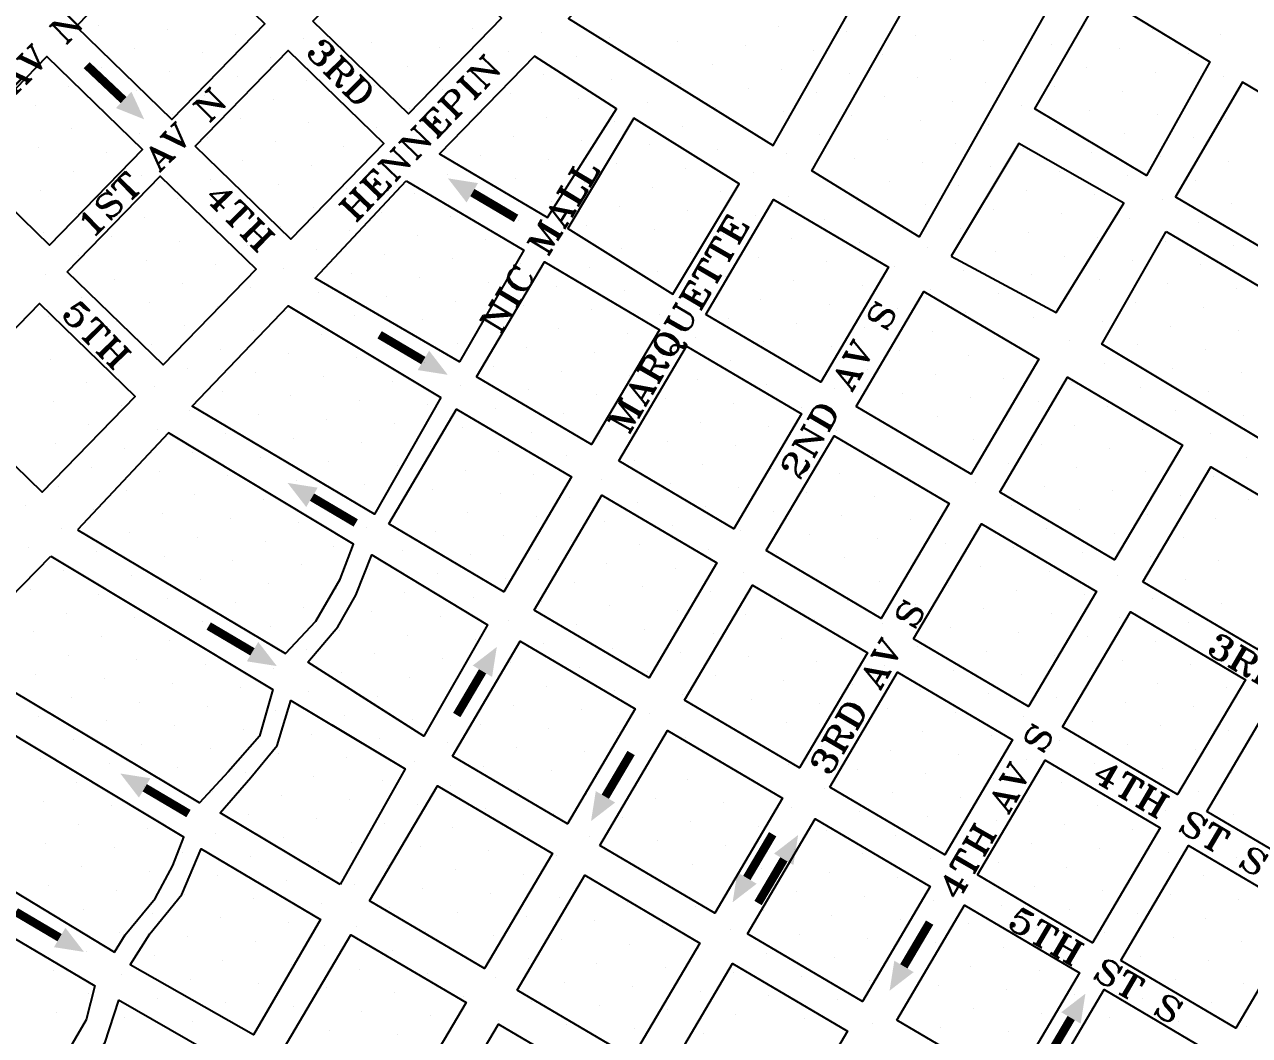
# Model space of a CAD drawing. Extents: x -273 to 22785, y -15 to 12122.
# Drawn here: x 5382 to 8410, y 6135 to 8636 of the extents above; entities that cross this region are included whole.
import ezdxf

# ---------------------------------------------------------------- set-up
doc = ezdxf.new("R2010")
doc.units = 0
doc.layers.get('0').update_dxf_attribs({"linetype": 'CONTINUOUS'})
for name, color, linetype in [('HYPERLINK_REGIONS', 253, 'CONTINUOUS'), ('STREET_CURBS', 7, 'CONTINUOUS'), ('STREET_NAMES', 7, 'CONTINUOUS'), ('TRAFFIC_DIRECTION_ARROW', 7, 'CONTINUOUS')]:
    doc.layers.add(name, color=color, linetype=linetype)
doc.styles.add('ROMAN_60', font='romant.shx', dxfattribs={"height": 60})

# ---------------------------------------------------------------- blocks, each defined once
blk = doc.blocks.new('*X5')
at = {"color": 0}
for p, q in [((5565.6, 8633.9), (5565.6, 8633.9)), ((7246, 8629.8), (7246, 8629.8)), ((8001.8, 8633.2), (8001.8, 8633.2)), ((5734.3, 8623.1), (5734.3, 8623.1)), ((5903, 8612.2), (5903, 8612.2)), ((6071.6, 8601.3), (6071.6, 8601.3)), ((6490.1, 8626.4), (6490.1, 8626.4)), ((6658.8, 8615.5), (6658.8, 8615.5)), ((6827.4, 8604.7), (6827.4, 8604.7)), ((7414.6, 8618.9), (7414.6, 8618.9)), ((7583.3, 8608), (7583.3, 8608)), ((8170.4, 8622.3), (8170.4, 8622.3)), ((8339.1, 8611.4), (8339.1, 8611.4)), ((5484.4, 8587.1), (5484.4, 8587.1)), ((5653.1, 8576.2), (5653.1, 8576.2)), ((6240.3, 8590.4), (6240.3, 8590.4)), ((6408.9, 8579.6), (6408.9, 8579.6)), ((6996.1, 8593.8), (6996.1, 8593.8)), ((7164.8, 8582.9), (7164.8, 8582.9)), ((7333.4, 8572), (7333.4, 8572)), ((7751.9, 8597.2), (7751.9, 8597.2)), ((7920.6, 8586.3), (7920.6, 8586.3)), ((8089.3, 8575.4), (8089.3, 8575.4)), ((5403.3, 8540.2), (5403.3, 8540.2)), ((5821.8, 8565.3), (5821.8, 8565.3)), ((5990.4, 8554.4), (5990.4, 8554.4)), ((6159.1, 8543.6), (6159.1, 8543.6)), ((6577.6, 8568.7), (6577.6, 8568.7)), ((6746.3, 8557.8), (6746.3, 8557.8)), ((6914.9, 8546.9), (6914.9, 8546.9)), ((7502.1, 8561.2), (7502.1, 8561.2)), ((7670.7, 8550.3), (7670.7, 8550.3)), ((7839.4, 8539.4), (7839.4, 8539.4)), ((8257.9, 8564.5), (8257.9, 8564.5)), ((5571.9, 8529.3), (5571.9, 8529.3)), ((5740.6, 8518.4), (5740.6, 8518.4)), ((6327.7, 8532.7), (6327.7, 8532.7)), ((6496.4, 8521.8), (6496.4, 8521.8)), ((6665.1, 8510.9), (6665.1, 8510.9)), ((7083.6, 8536), (7083.6, 8536)), ((7252.2, 8525.2), (7252.2, 8525.2)), ((7420.9, 8514.3), (7420.9, 8514.3)), ((8008.1, 8528.5), (8008.1, 8528.5)), ((8176.7, 8517.7), (8176.7, 8517.7)), ((5490.7, 8482.4), (5490.7, 8482.4)), ((5909.2, 8507.6), (5909.2, 8507.6)), ((6077.9, 8496.7), (6077.9, 8496.7)), ((6246.6, 8485.8), (6246.6, 8485.8)), ((6833.7, 8500), (6833.7, 8500)), ((7002.4, 8489.2), (7002.4, 8489.2)), ((7171, 8478.3), (7171, 8478.3)), ((7589.6, 8503.4), (7589.6, 8503.4)), ((7758.2, 8492.5), (7758.2, 8492.5)), ((7926.9, 8481.7), (7926.9, 8481.7)), ((8345.4, 8506.8), (8345.4, 8506.8)), ((5659.4, 8471.6), (5659.4, 8471.6)), ((5828, 8460.7), (5828, 8460.7)), ((5996.7, 8449.8), (5996.7, 8449.8)), ((6415.2, 8474.9), (6415.2, 8474.9)), ((6583.9, 8464), (6583.9, 8464)), ((6752.5, 8453.2), (6752.5, 8453.2)), ((7339.7, 8467.4), (7339.7, 8467.4)), ((7508.4, 8456.5), (7508.4, 8456.5)), ((8095.5, 8470.8), (8095.5, 8470.8)), ((8264.2, 8459.9), (8264.2, 8459.9)), ((5409.5, 8435.6), (5409.5, 8435.6)), ((5578.2, 8424.7), (5578.2, 8424.7)), ((6165.4, 8438.9), (6165.4, 8438.9)), ((6334, 8428), (6334, 8428)), ((6921.2, 8442.3), (6921.2, 8442.3)), ((7089.9, 8431.4), (7089.9, 8431.4)), ((7258.5, 8420.5), (7258.5, 8420.5)), ((7677, 8445.7), (7677, 8445.7)), ((7845.7, 8434.8), (7845.7, 8434.8)), ((8014.3, 8423.9), (8014.3, 8423.9)), ((5746.9, 8413.8), (5746.9, 8413.8)), ((5915.5, 8402.9), (5915.5, 8402.9)), ((6084.2, 8392.1), (6084.2, 8392.1)), ((6502.7, 8417.2), (6502.7, 8417.2)), ((6671.3, 8406.3), (6671.3, 8406.3)), ((6840, 8395.4), (6840, 8395.4)), ((7427.2, 8409.7), (7427.2, 8409.7)), ((7595.8, 8398.8), (7595.8, 8398.8)), ((7764.5, 8387.9), (7764.5, 8387.9)), ((8183, 8413), (8183, 8413)), ((8351.7, 8402.1), (8351.7, 8402.1)), ((5497, 8377.8), (5497, 8377.8)), ((5665.7, 8366.9), (5665.7, 8366.9)), ((6252.8, 8381.2), (6252.8, 8381.2)), ((6421.5, 8370.3), (6421.5, 8370.3)), ((6590.2, 8359.4), (6590.2, 8359.4)), ((7008.7, 8384.5), (7008.7, 8384.5)), ((7177.3, 8373.7), (7177.3, 8373.7)), ((7346, 8362.8), (7346, 8362.8)), ((7933.2, 8377), (7933.2, 8377)), ((8101.8, 8366.1), (8101.8, 8366.1)), ((5415.8, 8330.9), (5415.8, 8330.9)), ((5834.3, 8356.1), (5834.3, 8356.1)), ((6003, 8345.2), (6003, 8345.2)), ((6171.6, 8334.3), (6171.6, 8334.3)), ((6758.8, 8348.5), (6758.8, 8348.5)), ((6927.5, 8337.7), (6927.5, 8337.7)), ((7096.1, 8326.8), (7096.1, 8326.8)), ((7514.6, 8351.9), (7514.6, 8351.9)), ((7683.3, 8341), (7683.3, 8341)), ((7852, 8330.2), (7852, 8330.2)), ((8270.5, 8355.3), (8270.5, 8355.3)), ((5584.5, 8320.1), (5584.5, 8320.1)), ((5753.1, 8309.2), (5753.1, 8309.2)), ((5921.8, 8298.3), (5921.8, 8298.3)), ((6340.3, 8323.4), (6340.3, 8323.4)), ((6509, 8312.5), (6509, 8312.5)), ((6677.6, 8301.7), (6677.6, 8301.7)), ((7264.8, 8315.9), (7264.8, 8315.9)), ((7433.5, 8305), (7433.5, 8305)), ((8020.6, 8319.3), (8020.6, 8319.3)), ((8189.3, 8308.4), (8189.3, 8308.4)), ((8357.9, 8297.5), (8357.9, 8297.5)), ((5503.3, 8273.2), (5503.3, 8273.2)), ((6090.5, 8287.4), (6090.5, 8287.4)), ((6259.1, 8276.5), (6259.1, 8276.5)), ((6846.3, 8290.8), (6846.3, 8290.8)), ((7014.9, 8279.9), (7014.9, 8279.9)), ((7183.6, 8269), (7183.6, 8269)), ((7602.1, 8294.2), (7602.1, 8294.2)), ((7770.8, 8283.3), (7770.8, 8283.3)), ((7939.4, 8272.4), (7939.4, 8272.4)), ((5671.9, 8262.3), (5671.9, 8262.3)), ((5840.6, 8251.4), (5840.6, 8251.4)), ((6009.3, 8240.5), (6009.3, 8240.5)), ((6427.8, 8265.7), (6427.8, 8265.7)), ((6596.4, 8254.8), (6596.4, 8254.8)), ((6765.1, 8243.9), (6765.1, 8243.9)), ((7352.3, 8258.2), (7352.3, 8258.2)), ((7520.9, 8247.3), (7520.9, 8247.3)), ((7689.6, 8236.4), (7689.6, 8236.4)), ((8108.1, 8261.5), (8108.1, 8261.5)), ((8276.8, 8250.6), (8276.8, 8250.6)), ((5422.1, 8226.3), (5422.1, 8226.3)), ((5590.8, 8215.4), (5590.8, 8215.4)), ((6177.9, 8229.7), (6177.9, 8229.7)), ((6346.6, 8218.8), (6346.6, 8218.8)), ((6515.2, 8207.9), (6515.2, 8207.9)), ((6933.8, 8233), (6933.8, 8233)), ((7102.4, 8222.2), (7102.4, 8222.2)), ((7271.1, 8211.3), (7271.1, 8211.3)), ((7858.2, 8225.5), (7858.2, 8225.5)), ((8026.9, 8214.6), (8026.9, 8214.6)), ((5759.4, 8204.6), (5759.4, 8204.6)), ((5928.1, 8193.7), (5928.1, 8193.7)), ((6096.7, 8182.8), (6096.7, 8182.8)), ((6683.9, 8197), (6683.9, 8197)), ((6852.6, 8186.2), (6852.6, 8186.2)), ((7439.7, 8200.4), (7439.7, 8200.4)), ((7608.4, 8189.5), (7608.4, 8189.5)), ((7777.1, 8178.6), (7777.1, 8178.6)), ((8195.6, 8203.8), (8195.6, 8203.8)), ((8364.2, 8192.9), (8364.2, 8192.9)), ((5509.6, 8168.6), (5509.6, 8168.6)), ((5678.2, 8157.7), (5678.2, 8157.7)), ((5846.9, 8146.8), (5846.9, 8146.8)), ((6265.4, 8171.9), (6265.4, 8171.9)), ((6434.1, 8161), (6434.1, 8161)), ((6602.7, 8150.2), (6602.7, 8150.2)), ((7021.2, 8175.3), (7021.2, 8175.3)), ((7189.9, 8164.4), (7189.9, 8164.4)), ((7358.5, 8153.5), (7358.5, 8153.5)), ((7945.7, 8167.8), (7945.7, 8167.8)), ((8114.4, 8156.9), (8114.4, 8156.9)), ((8283, 8146), (8283, 8146)), ((5428.4, 8121.7), (5428.4, 8121.7)), ((6015.5, 8135.9), (6015.5, 8135.9)), ((6184.2, 8125), (6184.2, 8125)), ((6771.4, 8139.3), (6771.4, 8139.3)), ((6940, 8128.4), (6940, 8128.4)), ((7108.7, 8117.5), (7108.7, 8117.5)), ((7527.2, 8142.7), (7527.2, 8142.7)), ((7695.9, 8131.8), (7695.9, 8131.8)), ((7864.5, 8120.9), (7864.5, 8120.9)), ((5597, 8110.8), (5597, 8110.8)), ((5765.7, 8099.9), (5765.7, 8099.9)), ((5934.4, 8089), (5934.4, 8089)), ((6352.9, 8114.2), (6352.9, 8114.2)), ((6521.5, 8103.3), (6521.5, 8103.3)), ((6690.2, 8092.4), (6690.2, 8092.4)), ((7277.4, 8106.7), (7277.4, 8106.7)), ((7446, 8095.8), (7446, 8095.8)), ((7614.7, 8084.9), (7614.7, 8084.9)), ((8033.2, 8110), (8033.2, 8110)), ((8201.8, 8099.1), (8201.8, 8099.1)), ((8370.5, 8088.3), (8370.5, 8088.3)), ((5515.8, 8063.9), (5515.8, 8063.9)), ((6103, 8078.2), (6103, 8078.2)), ((6271.7, 8067.3), (6271.7, 8067.3)), ((6440.3, 8056.4), (6440.3, 8056.4)), ((6858.8, 8081.5), (6858.8, 8081.5)), ((7027.5, 8070.7), (7027.5, 8070.7)), ((7196.2, 8059.8), (7196.2, 8059.8)), ((7783.3, 8074), (7783.3, 8074)), ((7952, 8063.1), (7952, 8063.1)), ((5684.5, 8053), (5684.5, 8053)), ((5853.2, 8042.2), (5853.2, 8042.2)), ((6021.8, 8031.3), (6021.8, 8031.3)), ((6609, 8045.5), (6609, 8045.5)), ((6777.7, 8034.7), (6777.7, 8034.7)), ((7364.8, 8048.9), (7364.8, 8048.9)), ((7533.5, 8038), (7533.5, 8038)), ((7702.1, 8027.1), (7702.1, 8027.1)), ((8120.7, 8052.3), (8120.7, 8052.3)), ((8289.3, 8041.4), (8289.3, 8041.4)), ((5434.7, 8017.1), (5434.7, 8017.1)), ((5603.3, 8006.2), (5603.3, 8006.2)), ((5772, 7995.3), (5772, 7995.3)), ((6190.5, 8020.4), (6190.5, 8020.4)), ((6359.1, 8009.5), (6359.1, 8009.5)), ((6527.8, 7998.7), (6527.8, 7998.7)), ((6946.3, 8023.8), (6946.3, 8023.8)), ((7115, 8012.9), (7115, 8012.9)), ((7283.6, 8002), (7283.6, 8002)), ((7870.8, 8016.3), (7870.8, 8016.3)), ((8039.5, 8005.4), (8039.5, 8005.4)), ((8208.1, 7994.5), (8208.1, 7994.5)), ((5940.6, 7984.4), (5940.6, 7984.4)), ((6109.3, 7973.5), (6109.3, 7973.5)), ((6696.5, 7987.8), (6696.5, 7987.8)), ((6865.1, 7976.9), (6865.1, 7976.9)), ((7033.8, 7966), (7033.8, 7966)), ((7452.3, 7991.1), (7452.3, 7991.1)), ((7621, 7980.3), (7621, 7980.3)), ((7789.6, 7969.4), (7789.6, 7969.4)), ((8376.8, 7983.6), (8376.8, 7983.6)), ((5522.1, 7959.3), (5522.1, 7959.3)), ((5690.8, 7948.4), (5690.8, 7948.4)), ((5859.4, 7937.5), (5859.4, 7937.5)), ((6278, 7962.7), (6278, 7962.7)), ((6446.6, 7951.8), (6446.6, 7951.8)), ((6615.3, 7940.9), (6615.3, 7940.9)), ((7202.4, 7955.2), (7202.4, 7955.2)), ((7371.1, 7944.3), (7371.1, 7944.3)), ((7539.8, 7933.4), (7539.8, 7933.4)), ((7958.3, 7958.5), (7958.3, 7958.5)), ((8126.9, 7947.6), (8126.9, 7947.6)), ((8295.6, 7936.8), (8295.6, 7936.8)), ((5440.9, 7912.4), (5440.9, 7912.4)), ((6028.1, 7926.7), (6028.1, 7926.7)), ((6196.8, 7915.8), (6196.8, 7915.8)), ((6365.4, 7904.9), (6365.4, 7904.9)), ((6783.9, 7930), (6783.9, 7930)), ((6952.6, 7919.2), (6952.6, 7919.2)), ((7121.3, 7908.3), (7121.3, 7908.3)), ((7708.4, 7922.5), (7708.4, 7922.5)), ((7877.1, 7911.6), (7877.1, 7911.6)), ((5609.6, 7901.5), (5609.6, 7901.5)), ((5778.3, 7890.7), (5778.3, 7890.7)), ((5946.9, 7879.8), (5946.9, 7879.8)), ((6534.1, 7894), (6534.1, 7894)), ((6702.7, 7883.2), (6702.7, 7883.2)), ((7289.9, 7897.4), (7289.9, 7897.4)), ((7458.6, 7886.5), (7458.6, 7886.5)), ((7627.2, 7875.6), (7627.2, 7875.6)), ((8045.7, 7900.8), (8045.7, 7900.8)), ((8214.4, 7889.9), (8214.4, 7889.9)), ((8383.1, 7879), (8383.1, 7879)), ((5528.4, 7854.7), (5528.4, 7854.7)), ((5697.1, 7843.8), (5697.1, 7843.8)), ((6115.6, 7868.9), (6115.6, 7868.9)), ((6284.2, 7858), (6284.2, 7858)), ((6452.9, 7847.2), (6452.9, 7847.2)), ((6871.4, 7872.3), (6871.4, 7872.3)), ((7040.1, 7861.4), (7040.1, 7861.4)), ((7208.7, 7850.5), (7208.7, 7850.5)), ((7795.9, 7864.8), (7795.9, 7864.8)), ((7964.6, 7853.9), (7964.6, 7853.9)), ((8133.2, 7843), (8133.2, 7843)), ((5865.7, 7832.9), (5865.7, 7832.9)), ((6034.4, 7822), (6034.4, 7822)), ((6621.6, 7836.3), (6621.6, 7836.3)), ((6790.2, 7825.4), (6790.2, 7825.4)), ((6958.9, 7814.5), (6958.9, 7814.5)), ((7377.4, 7839.6), (7377.4, 7839.6)), ((7546, 7828.8), (7546, 7828.8)), ((7714.7, 7817.9), (7714.7, 7817.9)), ((8301.9, 7832.1), (8301.9, 7832.1)), ((5447.2, 7807.8), (5447.2, 7807.8)), ((5615.9, 7796.9), (5615.9, 7796.9)), ((5784.5, 7786), (5784.5, 7786)), ((6203, 7811.2), (6203, 7811.2)), ((6371.7, 7800.3), (6371.7, 7800.3)), ((6540.4, 7789.4), (6540.4, 7789.4)), ((7127.5, 7803.6), (7127.5, 7803.6)), ((7296.2, 7792.8), (7296.2, 7792.8)), ((7464.9, 7781.9), (7464.9, 7781.9)), ((7883.4, 7807), (7883.4, 7807)), ((8052, 7796.1), (8052, 7796.1)), ((8220.7, 7785.3), (8220.7, 7785.3)), ((5953.2, 7775.2), (5953.2, 7775.2)), ((6121.9, 7764.3), (6121.9, 7764.3)), ((6290.5, 7753.4), (6290.5, 7753.4)), ((6709, 7778.5), (6709, 7778.5)), ((6877.7, 7767.7), (6877.7, 7767.7)), ((7046.3, 7756.8), (7046.3, 7756.8)), ((7633.5, 7771), (7633.5, 7771)), ((7802.2, 7760.1), (7802.2, 7760.1)), ((8389.3, 7774.4), (8389.3, 7774.4)), ((5534.7, 7750), (5534.7, 7750)), ((5703.3, 7739.2), (5703.3, 7739.2)), ((5872, 7728.3), (5872, 7728.3)), ((6459.2, 7742.5), (6459.2, 7742.5)), ((6627.8, 7731.7), (6627.8, 7731.7)), ((7215, 7745.9), (7215, 7745.9)), ((7383.7, 7735), (7383.7, 7735)), ((7552.3, 7724.1), (7552.3, 7724.1)), ((7970.8, 7749.3), (7970.8, 7749.3)), ((8139.5, 7738.4), (8139.5, 7738.4)), ((8308.2, 7727.5), (8308.2, 7727.5)), ((5453.5, 7703.2), (5453.5, 7703.2)), ((5622.2, 7692.3), (5622.2, 7692.3)), ((6040.7, 7717.4), (6040.7, 7717.4)), ((6209.3, 7706.5), (6209.3, 7706.5)), ((6378, 7695.7), (6378, 7695.7)), ((6796.5, 7720.8), (6796.5, 7720.8)), ((6965.2, 7709.9), (6965.2, 7709.9)), ((7133.8, 7699), (7133.8, 7699)), ((7721, 7713.3), (7721, 7713.3)), ((7889.6, 7702.4), (7889.6, 7702.4)), ((8058.3, 7691.5), (8058.3, 7691.5)), ((5790.8, 7681.4), (5790.8, 7681.4)), ((5959.5, 7670.5), (5959.5, 7670.5)), ((6546.6, 7684.8), (6546.6, 7684.8)), ((6715.3, 7673.9), (6715.3, 7673.9)), ((6884, 7663), (6884, 7663)), ((7302.5, 7688.1), (7302.5, 7688.1)), ((7471.1, 7677.3), (7471.1, 7677.3)), ((7639.8, 7666.4), (7639.8, 7666.4)), ((8227, 7680.6), (8227, 7680.6)), ((8395.6, 7669.8), (8395.6, 7669.8)), ((5541, 7645.4), (5541, 7645.4)), ((5709.6, 7634.5), (5709.6, 7634.5)), ((6128.1, 7659.7), (6128.1, 7659.7)), ((6296.8, 7648.8), (6296.8, 7648.8)), ((6465.5, 7637.9), (6465.5, 7637.9)), ((7052.6, 7652.1), (7052.6, 7652.1)), ((7221.3, 7641.3), (7221.3, 7641.3)), ((7389.9, 7630.4), (7389.9, 7630.4)), ((7808.5, 7655.5), (7808.5, 7655.5)), ((7977.1, 7644.6), (7977.1, 7644.6)), ((8145.8, 7633.8), (8145.8, 7633.8)), ((5878.3, 7623.7), (5878.3, 7623.7)), ((6046.9, 7612.8), (6046.9, 7612.8)), ((6215.6, 7601.9), (6215.6, 7601.9)), ((6634.1, 7627), (6634.1, 7627)), ((6802.8, 7616.1), (6802.8, 7616.1)), ((6971.4, 7605.3), (6971.4, 7605.3)), ((7558.6, 7619.5), (7558.6, 7619.5)), ((7727.3, 7608.6), (7727.3, 7608.6)), ((8314.4, 7622.9), (8314.4, 7622.9)), ((5459.8, 7598.5), (5459.8, 7598.5)), ((5628.4, 7587.7), (5628.4, 7587.7)), ((5797.1, 7576.8), (5797.1, 7576.8)), ((6384.3, 7591), (6384.3, 7591)), ((6552.9, 7580.2), (6552.9, 7580.2)), ((7140.1, 7594.4), (7140.1, 7594.4)), ((7308.8, 7583.5), (7308.8, 7583.5)), ((7477.4, 7572.6), (7477.4, 7572.6)), ((7895.9, 7597.8), (7895.9, 7597.8)), ((8064.6, 7586.9), (8064.6, 7586.9)), ((8233.2, 7576), (8233.2, 7576)), ((5547.2, 7540.8), (5547.2, 7540.8)), ((5965.8, 7565.9), (5965.8, 7565.9)), ((6134.4, 7555), (6134.4, 7555)), ((6303.1, 7544.2), (6303.1, 7544.2)), ((6721.6, 7569.3), (6721.6, 7569.3)), ((6890.2, 7558.4), (6890.2, 7558.4)), ((7058.9, 7547.5), (7058.9, 7547.5)), ((7646.1, 7561.8), (7646.1, 7561.8)), ((7814.7, 7550.9), (7814.7, 7550.9)), ((7983.4, 7540), (7983.4, 7540)), ((8401.9, 7565.1), (8401.9, 7565.1)), ((5715.9, 7529.9), (5715.9, 7529.9)), ((5884.6, 7519), (5884.6, 7519)), ((6471.7, 7533.3), (6471.7, 7533.3)), ((6640.4, 7522.4), (6640.4, 7522.4)), ((6809.1, 7511.5), (6809.1, 7511.5)), ((7227.6, 7536.6), (7227.6, 7536.6)), ((7396.2, 7525.8), (7396.2, 7525.8)), ((7564.9, 7514.9), (7564.9, 7514.9)), ((8152.1, 7529.1), (8152.1, 7529.1)), ((8320.7, 7518.3), (8320.7, 7518.3)), ((5466.1, 7493.9), (5466.1, 7493.9)), ((5634.7, 7483), (5634.7, 7483)), ((6053.2, 7508.2), (6053.2, 7508.2)), ((6221.9, 7497.3), (6221.9, 7497.3)), ((6390.5, 7486.4), (6390.5, 7486.4)), ((6977.7, 7500.6), (6977.7, 7500.6)), ((7146.4, 7489.8), (7146.4, 7489.8)), ((7733.5, 7504), (7733.5, 7504)), ((7902.2, 7493.1), (7902.2, 7493.1)), ((8070.9, 7482.3), (8070.9, 7482.3)), ((5803.4, 7472.2), (5803.4, 7472.2)), ((5972, 7461.3), (5972, 7461.3)), ((6140.7, 7450.4), (6140.7, 7450.4)), ((6559.2, 7475.5), (6559.2, 7475.5)), ((6727.9, 7464.6), (6727.9, 7464.6)), ((6896.5, 7453.8), (6896.5, 7453.8)), ((7315, 7478.9), (7315, 7478.9)), ((7483.7, 7468), (7483.7, 7468)), ((7652.4, 7457.1), (7652.4, 7457.1)), ((8239.5, 7471.4), (8239.5, 7471.4)), ((8408.2, 7460.5), (8408.2, 7460.5)), ((5384.9, 7447), (5384.9, 7447)), ((5553.5, 7436.2), (5553.5, 7436.2)), ((5722.2, 7425.3), (5722.2, 7425.3)), ((6309.4, 7439.5), (6309.4, 7439.5)), ((6478, 7428.6), (6478, 7428.6)), ((7065.2, 7442.9), (7065.2, 7442.9)), ((7233.8, 7432), (7233.8, 7432)), ((7402.5, 7421.1), (7402.5, 7421.1)), ((7821, 7446.3), (7821, 7446.3)), ((7989.7, 7435.4), (7989.7, 7435.4)), ((8158.3, 7424.5), (8158.3, 7424.5)), ((5472.3, 7389.3), (5472.3, 7389.3)), ((5890.8, 7414.4), (5890.8, 7414.4)), ((6059.5, 7403.5), (6059.5, 7403.5)), ((6228.2, 7392.7), (6228.2, 7392.7)), ((6646.7, 7417.8), (6646.7, 7417.8)), ((6815.3, 7406.9), (6815.3, 7406.9)), ((6984, 7396), (6984, 7396)), ((7571.2, 7410.3), (7571.2, 7410.3)), ((7739.8, 7399.4), (7739.8, 7399.4)), ((7908.5, 7388.5), (7908.5, 7388.5)), ((8327, 7413.6), (8327, 7413.6)), ((5641, 7378.4), (5641, 7378.4)), ((5809.7, 7367.5), (5809.7, 7367.5)), ((6396.8, 7381.8), (6396.8, 7381.8)), ((6565.5, 7370.9), (6565.5, 7370.9)), ((6734.1, 7360), (6734.1, 7360)), ((7152.7, 7385.1), (7152.7, 7385.1)), ((7321.3, 7374.3), (7321.3, 7374.3)), ((7490, 7363.4), (7490, 7363.4)), ((8077.1, 7377.6), (8077.1, 7377.6)), ((8245.8, 7366.8), (8245.8, 7366.8)), ((5391.1, 7342.4), (5391.1, 7342.4)), ((5559.8, 7331.5), (5559.8, 7331.5)), ((5978.3, 7356.7), (5978.3, 7356.7)), ((6147, 7345.8), (6147, 7345.8)), ((6315.6, 7334.9), (6315.6, 7334.9)), ((6902.8, 7349.1), (6902.8, 7349.1)), ((7071.5, 7338.3), (7071.5, 7338.3)), ((7658.6, 7352.5), (7658.6, 7352.5)), ((7827.3, 7341.6), (7827.3, 7341.6)), ((7996, 7330.8), (7996, 7330.8)), ((5728.5, 7320.7), (5728.5, 7320.7)), ((5897.1, 7309.8), (5897.1, 7309.8)), ((6065.8, 7298.9), (6065.8, 7298.9)), ((6484.3, 7324), (6484.3, 7324)), ((6653, 7313.1), (6653, 7313.1)), ((6821.6, 7302.3), (6821.6, 7302.3)), ((7240.1, 7327.4), (7240.1, 7327.4)), ((7408.8, 7316.5), (7408.8, 7316.5)), ((7577.4, 7305.6), (7577.4, 7305.6)), ((8164.6, 7319.9), (8164.6, 7319.9)), ((8333.3, 7309), (8333.3, 7309)), ((5478.6, 7284.7), (5478.6, 7284.7)), ((5647.3, 7273.8), (5647.3, 7273.8)), ((6234.4, 7288), (6234.4, 7288)), ((6403.1, 7277.1), (6403.1, 7277.1)), ((6990.3, 7291.4), (6990.3, 7291.4)), ((7158.9, 7280.5), (7158.9, 7280.5)), ((7327.6, 7269.6), (7327.6, 7269.6)), ((7746.1, 7294.8), (7746.1, 7294.8)), ((7914.8, 7283.9), (7914.8, 7283.9)), ((8083.4, 7273), (8083.4, 7273)), ((5397.4, 7237.8), (5397.4, 7237.8)), ((5815.9, 7262.9), (5815.9, 7262.9)), ((5984.6, 7252), (5984.6, 7252)), ((6153.3, 7241.1), (6153.3, 7241.1)), ((6571.8, 7266.3), (6571.8, 7266.3)), ((6740.4, 7255.4), (6740.4, 7255.4)), ((6909.1, 7244.5), (6909.1, 7244.5)), ((7496.3, 7258.8), (7496.3, 7258.8)), ((7664.9, 7247.9), (7664.9, 7247.9)), ((7833.6, 7237), (7833.6, 7237)), ((8252.1, 7262.1), (8252.1, 7262.1)), ((5566.1, 7226.9), (5566.1, 7226.9)), ((5734.7, 7216), (5734.7, 7216)), ((6321.9, 7230.3), (6321.9, 7230.3)), ((6490.6, 7219.4), (6490.6, 7219.4)), ((6659.2, 7208.5), (6659.2, 7208.5)), ((7077.7, 7233.6), (7077.7, 7233.6)), ((7246.4, 7222.8), (7246.4, 7222.8)), ((7415.1, 7211.9), (7415.1, 7211.9)), ((8002.2, 7226.1), (8002.2, 7226.1)), ((8170.9, 7215.2), (8170.9, 7215.2)), ((5484.9, 7180), (5484.9, 7180)), ((5903.4, 7205.2), (5903.4, 7205.2)), ((6072.1, 7194.3), (6072.1, 7194.3)), ((6240.7, 7183.4), (6240.7, 7183.4)), ((6827.9, 7197.6), (6827.9, 7197.6)), ((6996.6, 7186.8), (6996.6, 7186.8)), ((7583.7, 7201), (7583.7, 7201)), ((7752.4, 7190.1), (7752.4, 7190.1)), ((7921, 7179.3), (7921, 7179.3)), ((8339.6, 7204.4), (8339.6, 7204.4)), ((5653.6, 7169.2), (5653.6, 7169.2)), ((5822.2, 7158.3), (5822.2, 7158.3)), ((5990.9, 7147.4), (5990.9, 7147.4)), ((6409.4, 7172.5), (6409.4, 7172.5)), ((6578, 7161.6), (6578, 7161.6)), ((6746.7, 7150.8), (6746.7, 7150.8)), ((7165.2, 7175.9), (7165.2, 7175.9)), ((7333.9, 7165), (7333.9, 7165)), ((7502.5, 7154.1), (7502.5, 7154.1)), ((8089.7, 7168.4), (8089.7, 7168.4)), ((8258.4, 7157.5), (8258.4, 7157.5)), ((5403.7, 7133.2), (5403.7, 7133.2)), ((5572.4, 7122.3), (5572.4, 7122.3)), ((6159.5, 7136.5), (6159.5, 7136.5)), ((6328.2, 7125.6), (6328.2, 7125.6)), ((6915.4, 7139.9), (6915.4, 7139.9)), ((7084, 7129), (7084, 7129)), ((7252.7, 7118.1), (7252.7, 7118.1)), ((7671.2, 7143.3), (7671.2, 7143.3)), ((7839.9, 7132.4), (7839.9, 7132.4)), ((8008.5, 7121.5), (8008.5, 7121.5)), ((5741, 7111.4), (5741, 7111.4)), ((5909.7, 7100.5), (5909.7, 7100.5)), ((6078.3, 7089.6), (6078.3, 7089.6)), ((6496.9, 7114.8), (6496.9, 7114.8)), ((6665.5, 7103.9), (6665.5, 7103.9)), ((6834.2, 7093), (6834.2, 7093)), ((7421.3, 7107.3), (7421.3, 7107.3)), ((7590, 7096.4), (7590, 7096.4)), ((7758.7, 7085.5), (7758.7, 7085.5)), ((8177.2, 7110.6), (8177.2, 7110.6)), ((8345.8, 7099.7), (8345.8, 7099.7)), ((5491.2, 7075.4), (5491.2, 7075.4)), ((5659.8, 7064.5), (5659.8, 7064.5)), ((6247, 7078.8), (6247, 7078.8)), ((6415.7, 7067.9), (6415.7, 7067.9)), ((6584.3, 7057), (6584.3, 7057)), ((7002.8, 7082.1), (7002.8, 7082.1)), ((7171.5, 7071.3), (7171.5, 7071.3)), ((7340.2, 7060.4), (7340.2, 7060.4)), ((7927.3, 7074.6), (7927.3, 7074.6)), ((8096, 7063.7), (8096, 7063.7)), ((5410, 7028.5), (5410, 7028.5)), ((5828.5, 7053.6), (5828.5, 7053.6)), ((5997.2, 7042.8), (5997.2, 7042.8)), ((6165.8, 7031.9), (6165.8, 7031.9)), ((6753, 7046.1), (6753, 7046.1)), ((6921.6, 7035.3), (6921.6, 7035.3)), ((7508.8, 7049.5), (7508.8, 7049.5)), ((7677.5, 7038.6), (7677.5, 7038.6)), ((7846.1, 7027.7), (7846.1, 7027.7)), ((8264.6, 7052.9), (8264.6, 7052.9)), ((5578.6, 7017.7), (5578.6, 7017.7)), ((5747.3, 7006.8), (5747.3, 7006.8)), ((5916, 6995.9), (5916, 6995.9)), ((6334.5, 7021), (6334.5, 7021)), ((6503.1, 7010.1), (6503.1, 7010.1)), ((6671.8, 6999.3), (6671.8, 6999.3)), ((7090.3, 7024.4), (7090.3, 7024.4)), ((7259, 7013.5), (7259, 7013.5)), ((7427.6, 7002.6), (7427.6, 7002.6)), ((8014.8, 7016.9), (8014.8, 7016.9)), ((8183.5, 7006), (8183.5, 7006)), ((8352.1, 6995.1), (8352.1, 6995.1)), ((5497.5, 6970.8), (5497.5, 6970.8)), ((6084.6, 6985), (6084.6, 6985)), ((6253.3, 6974.1), (6253.3, 6974.1)), ((6840.5, 6988.4), (6840.5, 6988.4)), ((7009.1, 6977.5), (7009.1, 6977.5)), ((7177.8, 6966.6), (7177.8, 6966.6)), ((7596.3, 6991.8), (7596.3, 6991.8)), ((7764.9, 6980.9), (7764.9, 6980.9)), ((7933.6, 6970), (7933.6, 6970)), ((5666.1, 6959.9), (5666.1, 6959.9)), ((5834.8, 6949), (5834.8, 6949)), ((6003.4, 6938.1), (6003.4, 6938.1)), ((6421.9, 6963.3), (6421.9, 6963.3)), ((6590.6, 6952.4), (6590.6, 6952.4)), ((6759.3, 6941.5), (6759.3, 6941.5)), ((7346.4, 6955.8), (7346.4, 6955.8)), ((7515.1, 6944.9), (7515.1, 6944.9)), ((7683.8, 6934), (7683.8, 6934)), ((8102.3, 6959.1), (8102.3, 6959.1)), ((8270.9, 6948.2), (8270.9, 6948.2)), ((5416.3, 6923.9), (5416.3, 6923.9)), ((5584.9, 6913), (5584.9, 6913)), ((6172.1, 6927.3), (6172.1, 6927.3)), ((6340.8, 6916.4), (6340.8, 6916.4)), ((6509.4, 6905.5), (6509.4, 6905.5)), ((6927.9, 6930.6), (6927.9, 6930.6)), ((7096.6, 6919.8), (7096.6, 6919.8)), ((7265.2, 6908.9), (7265.2, 6908.9)), ((7852.4, 6923.1), (7852.4, 6923.1)), ((8021.1, 6912.2), (8021.1, 6912.2)), ((5753.6, 6902.1), (5753.6, 6902.1)), ((5922.2, 6891.3), (5922.2, 6891.3)), ((6090.9, 6880.4), (6090.9, 6880.4)), ((6678.1, 6894.6), (6678.1, 6894.6)), ((6846.7, 6883.8), (6846.7, 6883.8)), ((7433.9, 6898), (7433.9, 6898)), ((7602.6, 6887.1), (7602.6, 6887.1)), ((7771.2, 6876.2), (7771.2, 6876.2)), ((8189.7, 6901.4), (8189.7, 6901.4)), ((8358.4, 6890.5), (8358.4, 6890.5)), ((5503.7, 6866.1), (5503.7, 6866.1)), ((5672.4, 6855.3), (5672.4, 6855.3)), ((5841.1, 6844.4), (5841.1, 6844.4)), ((6259.6, 6869.5), (6259.6, 6869.5)), ((6428.2, 6858.6), (6428.2, 6858.6)), ((6596.9, 6847.8), (6596.9, 6847.8)), ((7015.4, 6872.9), (7015.4, 6872.9)), ((7184.1, 6862), (7184.1, 6862)), ((7352.7, 6851.1), (7352.7, 6851.1)), ((7939.9, 6865.4), (7939.9, 6865.4)), ((8108.5, 6854.5), (8108.5, 6854.5)), ((8277.2, 6843.6), (8277.2, 6843.6)), ((5422.5, 6819.3), (5422.5, 6819.3)), ((6009.7, 6833.5), (6009.7, 6833.5)), ((6178.4, 6822.6), (6178.4, 6822.6)), ((6765.5, 6836.9), (6765.5, 6836.9)), ((6934.2, 6826), (6934.2, 6826)), ((7102.9, 6815.1), (7102.9, 6815.1)), ((7521.4, 6840.2), (7521.4, 6840.2)), ((7690, 6829.4), (7690, 6829.4)), ((7858.7, 6818.5), (7858.7, 6818.5)), ((5591.2, 6808.4), (5591.2, 6808.4)), ((5759.9, 6797.5), (5759.9, 6797.5)), ((5928.5, 6786.6), (5928.5, 6786.6)), ((6347, 6811.8), (6347, 6811.8)), ((6515.7, 6800.9), (6515.7, 6800.9)), ((6684.4, 6790), (6684.4, 6790)), ((7271.5, 6804.3), (7271.5, 6804.3)), ((7440.2, 6793.4), (7440.2, 6793.4)), ((8027.4, 6807.6), (8027.4, 6807.6)), ((8196, 6796.7), (8196, 6796.7)), ((8364.7, 6785.9), (8364.7, 6785.9)), ((5510, 6761.5), (5510, 6761.5)), ((6097.2, 6775.8), (6097.2, 6775.8)), ((6265.8, 6764.9), (6265.8, 6764.9)), ((6434.5, 6754), (6434.5, 6754)), ((6853, 6779.1), (6853, 6779.1)), ((7021.7, 6768.3), (7021.7, 6768.3)), ((7190.3, 6757.4), (7190.3, 6757.4)), ((7608.8, 6782.5), (7608.8, 6782.5)), ((7777.5, 6771.6), (7777.5, 6771.6)), ((7946.2, 6760.7), (7946.2, 6760.7)), ((5678.7, 6750.6), (5678.7, 6750.6)), ((5847.3, 6739.8), (5847.3, 6739.8)), ((6016, 6728.9), (6016, 6728.9)), ((6603.2, 6743.1), (6603.2, 6743.1)), ((6771.8, 6732.3), (6771.8, 6732.3)), ((7359, 6746.5), (7359, 6746.5)), ((7527.7, 6735.6), (7527.7, 6735.6)), ((7696.3, 6724.7), (7696.3, 6724.7)), ((8114.8, 6749.9), (8114.8, 6749.9)), ((8283.5, 6739), (8283.5, 6739)), ((5428.8, 6714.6), (5428.8, 6714.6)), ((5597.5, 6703.8), (5597.5, 6703.8)), ((5766.1, 6692.9), (5766.1, 6692.9)), ((6184.7, 6718), (6184.7, 6718)), ((6353.3, 6707.1), (6353.3, 6707.1)), ((6522, 6696.3), (6522, 6696.3)), ((6940.5, 6721.4), (6940.5, 6721.4)), ((7109.1, 6710.5), (7109.1, 6710.5)), ((7277.8, 6699.6), (7277.8, 6699.6)), ((7865, 6713.9), (7865, 6713.9)), ((8033.6, 6703), (8033.6, 6703)), ((8202.3, 6692.1), (8202.3, 6692.1)), ((5934.8, 6682), (5934.8, 6682)), ((6103.5, 6671.1), (6103.5, 6671.1)), ((6690.6, 6685.4), (6690.6, 6685.4)), ((6859.3, 6674.5), (6859.3, 6674.5)), ((7028, 6663.6), (7028, 6663.6)), ((7446.5, 6688.7), (7446.5, 6688.7)), ((7615.1, 6677.9), (7615.1, 6677.9)), ((7783.8, 6667), (7783.8, 6667)), ((8371, 6681.2), (8371, 6681.2)), ((5516.3, 6656.9), (5516.3, 6656.9)), ((5685, 6646), (5685, 6646)), ((5853.6, 6635.1), (5853.6, 6635.1)), ((6272.1, 6660.3), (6272.1, 6660.3)), ((6440.8, 6649.4), (6440.8, 6649.4)), ((6609.4, 6638.5), (6609.4, 6638.5)), ((7196.6, 6652.7), (7196.6, 6652.7)), ((7365.3, 6641.9), (7365.3, 6641.9)), ((7952.4, 6656.1), (7952.4, 6656.1)), ((8121.1, 6645.2), (8121.1, 6645.2)), ((8289.8, 6634.4), (8289.8, 6634.4)), ((5435.1, 6610), (5435.1, 6610)), ((6022.3, 6624.3), (6022.3, 6624.3)), ((6190.9, 6613.4), (6190.9, 6613.4)), ((6359.6, 6602.5), (6359.6, 6602.5)), ((6778.1, 6627.6), (6778.1, 6627.6)), ((6946.8, 6616.8), (6946.8, 6616.8)), ((7115.4, 6605.9), (7115.4, 6605.9)), ((7533.9, 6631), (7533.9, 6631)), ((7702.6, 6620.1), (7702.6, 6620.1)), ((7871.3, 6609.2), (7871.3, 6609.2)), ((5603.8, 6599.1), (5603.8, 6599.1)), ((5772.4, 6588.3), (5772.4, 6588.3)), ((5941.1, 6577.4), (5941.1, 6577.4)), ((6528.3, 6591.6), (6528.3, 6591.6)), ((6696.9, 6580.8), (6696.9, 6580.8)), ((7284.1, 6595), (7284.1, 6595)), ((7452.7, 6584.1), (7452.7, 6584.1)), ((7621.4, 6573.2), (7621.4, 6573.2)), ((8039.9, 6598.4), (8039.9, 6598.4)), ((8208.6, 6587.5), (8208.6, 6587.5)), ((8377.2, 6576.6), (8377.2, 6576.6)), ((5522.6, 6552.3), (5522.6, 6552.3)), ((5691.2, 6541.4), (5691.2, 6541.4)), ((6109.7, 6566.5), (6109.7, 6566.5)), ((6278.4, 6555.6), (6278.4, 6555.6)), ((6447.1, 6544.8), (6447.1, 6544.8)), ((6865.6, 6569.9), (6865.6, 6569.9)), ((7034.2, 6559), (7034.2, 6559)), ((7202.9, 6548.1), (7202.9, 6548.1)), ((7790.1, 6562.4), (7790.1, 6562.4)), ((7958.7, 6551.5), (7958.7, 6551.5)), ((8127.4, 6540.6), (8127.4, 6540.6)), ((5859.9, 6530.5), (5859.9, 6530.5)), ((6028.6, 6519.6), (6028.6, 6519.6)), ((6615.7, 6533.9), (6615.7, 6533.9)), ((6784.4, 6523), (6784.4, 6523)), ((6953, 6512.1), (6953, 6512.1)), ((7371.6, 6537.2), (7371.6, 6537.2)), ((7540.2, 6526.4), (7540.2, 6526.4)), ((7708.9, 6515.5), (7708.9, 6515.5)), ((8296, 6529.7), (8296, 6529.7)), ((5441.4, 6505.4), (5441.4, 6505.4)), ((5610, 6494.5), (5610, 6494.5)), ((5778.7, 6483.6), (5778.7, 6483.6)), ((6197.2, 6508.8), (6197.2, 6508.8)), ((6365.9, 6497.9), (6365.9, 6497.9)), ((6534.5, 6487), (6534.5, 6487)), ((7121.7, 6501.2), (7121.7, 6501.2)), ((7290.4, 6490.4), (7290.4, 6490.4)), ((7877.5, 6504.6), (7877.5, 6504.6)), ((8046.2, 6493.7), (8046.2, 6493.7)), ((8214.9, 6482.9), (8214.9, 6482.9)), ((5947.4, 6472.8), (5947.4, 6472.8)), ((6116, 6461.9), (6116, 6461.9)), ((6284.7, 6451), (6284.7, 6451)), ((6703.2, 6476.1), (6703.2, 6476.1)), ((6871.9, 6465.2), (6871.9, 6465.2)), ((7040.5, 6454.4), (7040.5, 6454.4)), ((7459, 6479.5), (7459, 6479.5)), ((7627.7, 6468.6), (7627.7, 6468.6)), ((7796.3, 6457.7), (7796.3, 6457.7)), ((8383.5, 6472), (8383.5, 6472)), ((5528.9, 6447.6), (5528.9, 6447.6)), ((5697.5, 6436.8), (5697.5, 6436.8)), ((5866.2, 6425.9), (5866.2, 6425.9)), ((6453.3, 6440.1), (6453.3, 6440.1)), ((6622, 6429.3), (6622, 6429.3)), ((7209.2, 6443.5), (7209.2, 6443.5)), ((7377.8, 6432.6), (7377.8, 6432.6)), ((7546.5, 6421.7), (7546.5, 6421.7)), ((7965, 6446.9), (7965, 6446.9)), ((8133.7, 6436), (8133.7, 6436)), ((8302.3, 6425.1), (8302.3, 6425.1)), ((5447.7, 6400.8), (5447.7, 6400.8)), ((5616.3, 6389.9), (5616.3, 6389.9)), ((6034.8, 6415), (6034.8, 6415)), ((6203.5, 6404.1), (6203.5, 6404.1)), ((6372.2, 6393.3), (6372.2, 6393.3)), ((6790.7, 6418.4), (6790.7, 6418.4)), ((6959.3, 6407.5), (6959.3, 6407.5)), ((7128, 6396.6), (7128, 6396.6)), ((7715.2, 6410.9), (7715.2, 6410.9)), ((7883.8, 6400), (7883.8, 6400)), ((8052.5, 6389.1), (8052.5, 6389.1)), ((5785, 6379), (5785, 6379)), ((5953.6, 6368.1), (5953.6, 6368.1)), ((6540.8, 6382.4), (6540.8, 6382.4)), ((6709.5, 6371.5), (6709.5, 6371.5)), ((6878.1, 6360.6), (6878.1, 6360.6)), ((7296.6, 6385.7), (7296.6, 6385.7)), ((7465.3, 6374.9), (7465.3, 6374.9)), ((7634, 6364), (7634, 6364)), ((8221.1, 6378.2), (8221.1, 6378.2)), ((8389.8, 6367.4), (8389.8, 6367.4)), ((5535.1, 6343), (5535.1, 6343)), ((5703.8, 6332.1), (5703.8, 6332.1)), ((6122.3, 6357.3), (6122.3, 6357.3)), ((6291, 6346.4), (6291, 6346.4)), ((6459.6, 6335.5), (6459.6, 6335.5)), ((7046.8, 6349.7), (7046.8, 6349.7)), ((7215.5, 6338.9), (7215.5, 6338.9)), ((7802.6, 6353.1), (7802.6, 6353.1)), ((7971.3, 6342.2), (7971.3, 6342.2)), ((8139.9, 6331.4), (8139.9, 6331.4)), ((5872.5, 6321.3), (5872.5, 6321.3)), ((6041.1, 6310.4), (6041.1, 6310.4)), ((6209.8, 6299.5), (6209.8, 6299.5)), ((6628.3, 6324.6), (6628.3, 6324.6)), ((6796.9, 6313.7), (6796.9, 6313.7)), ((6965.6, 6302.9), (6965.6, 6302.9)), ((7384.1, 6328), (7384.1, 6328)), ((7552.8, 6317.1), (7552.8, 6317.1)), ((7721.4, 6306.2), (7721.4, 6306.2)), ((8308.6, 6320.5), (8308.6, 6320.5)), ((5454, 6296.1), (5454, 6296.1)), ((5622.6, 6285.3), (5622.6, 6285.3)), ((5791.3, 6274.4), (5791.3, 6274.4)), ((6378.4, 6288.6), (6378.4, 6288.6)), ((6547.1, 6277.7), (6547.1, 6277.7)), ((7134.3, 6292), (7134.3, 6292)), ((7302.9, 6281.1), (7302.9, 6281.1)), ((7471.6, 6270.2), (7471.6, 6270.2)), ((7890.1, 6295.4), (7890.1, 6295.4)), ((8058.8, 6284.5), (8058.8, 6284.5)), ((8227.4, 6273.6), (8227.4, 6273.6)), ((5541.4, 6238.4), (5541.4, 6238.4)), ((5959.9, 6263.5), (5959.9, 6263.5)), ((6128.6, 6252.6), (6128.6, 6252.6)), ((6297.2, 6241.8), (6297.2, 6241.8)), ((6715.8, 6266.9), (6715.8, 6266.9)), ((6884.4, 6256), (6884.4, 6256)), ((7053.1, 6245.1), (7053.1, 6245.1)), ((7640.2, 6259.4), (7640.2, 6259.4)), ((7808.9, 6248.5), (7808.9, 6248.5)), ((7977.6, 6237.6), (7977.6, 6237.6)), ((8396.1, 6262.7), (8396.1, 6262.7)), ((5710.1, 6227.5), (5710.1, 6227.5)), ((5878.7, 6216.6), (5878.7, 6216.6)), ((6465.9, 6230.9), (6465.9, 6230.9)), ((6634.6, 6220), (6634.6, 6220)), ((6803.2, 6209.1), (6803.2, 6209.1)), ((7221.7, 6234.2), (7221.7, 6234.2)), ((7390.4, 6223.4), (7390.4, 6223.4)), ((7559.1, 6212.5), (7559.1, 6212.5)), ((8146.2, 6226.7), (8146.2, 6226.7)), ((8314.9, 6215.8), (8314.9, 6215.8)), ((5460.2, 6191.5), (5460.2, 6191.5)), ((5628.9, 6180.6), (5628.9, 6180.6)), ((6047.4, 6205.8), (6047.4, 6205.8)), ((6216.1, 6194.9), (6216.1, 6194.9)), ((6384.7, 6184), (6384.7, 6184)), ((6971.9, 6198.2), (6971.9, 6198.2)), ((7140.5, 6187.4), (7140.5, 6187.4)), ((7727.7, 6201.6), (7727.7, 6201.6)), ((7896.4, 6190.7), (7896.4, 6190.7)), ((8065, 6179.9), (8065, 6179.9)), ((5797.5, 6169.8), (5797.5, 6169.8)), ((5966.2, 6158.9), (5966.2, 6158.9)), ((6134.9, 6148), (6134.9, 6148)), ((6553.4, 6173.1), (6553.4, 6173.1)), ((6722, 6162.2), (6722, 6162.2)), ((6890.7, 6151.4), (6890.7, 6151.4)), ((7309.2, 6176.5), (7309.2, 6176.5)), ((7477.9, 6165.6), (7477.9, 6165.6)), ((7646.5, 6154.7), (7646.5, 6154.7)), ((8233.7, 6169), (8233.7, 6169)), ((8402.4, 6158.1), (8402.4, 6158.1)), ((6303.5, 6137.1), (6303.5, 6137.1)), ((7059.4, 6140.5), (7059.4, 6140.5)), ((7815.2, 6143.9), (7815.2, 6143.9))]:
    blk.add_line(p, q, dxfattribs=at)
blk = doc.blocks.new('ARROW')
at = {"layer": 'STREET_CURBS', "const_width": 23.4}
blk.add_lwpolyline([(-67.3, -0.9), (-207.4, -0.9)], dxfattribs=at)
at = {"layer": 'STREET_CURBS'}
blk.add_solid([(-67.3, 30.7), (10.7, -0.5), (-67.3, -31.3)], dxfattribs=at)

msp = doc.modelspace()

# ---------------------------------------------------------------- linework, layer by layer
at = {"layer": 'STREET_CURBS'}
for points in [[(7253, 9192.7), (6726.4, 8650.7), (7232.7, 8336.7), (7601.6, 8988.5)], [(7686.4, 8906), (7957, 8754.9), (7593, 8110.7), (7328.3, 8273.8)], [(6094.5, 8644.2), (6324.3, 8881), (6561.1, 8651.2), (6331.3, 8414.4)], [(5509.4, 8630.6), (5739.3, 8867.4), (5976.1, 8637.5), (5746.2, 8400.7)], [(8041, 8708.3), (8311.7, 8543.3), (8155.2, 8262.2), (7879.5, 8427.2)], [(5803.9, 8334.7), (6033.7, 8571.5), (6270.5, 8341.6), (6040.7, 8104.8)], [(5207.3, 8319.7), (5437.2, 8556.5), (5674, 8326.7), (5444.1, 8089.9)], [(6643, 8557.8), (6407.8, 8316.1), (6674.5, 8158.6), (6845.5, 8427.1)], [(8864.7, 7833.9), (9026.1, 8118.1), (8392.7, 8493.2), (8226.8, 8209.5)], [(6888.2, 8404.1), (6725.2, 8131), (6984.3, 7969.1), (7148.8, 8241.7)], [(7672.5, 8063), (7932.1, 7923.7), (8099.5, 8193.5), (7839.9, 8341.5)], [(5487.8, 8023.8), (5717.6, 8260.6), (5954.4, 8030.7), (5724.5, 7793.9)], [(6325, 8249.2), (6616.6, 8077.6), (6457.3, 7801.7), (6100.7, 8008.6)], [(7065.8, 7918.4), (7233.3, 8202.7), (7517.6, 8035.1), (7350.1, 7750.8)], [(8204.2, 8123.9), (9192.3, 7540.8), (9024.8, 7258), (8045.1, 7845.4)], [(6499.3, 7764.1), (6666.9, 8048.4), (6951.2, 7880.8), (6783.6, 7596.5)], [(7437.7, 7691.2), (7605.2, 7975.5), (7889.5, 7807.9), (7721.9, 7523.6)], [(5189.2, 7709.1), (5419.1, 7945.8), (5655.9, 7716), (5426, 7479.2)], [(6411.3, 7713), (6247.2, 7424.5), (5796.2, 7691.8), (6033.9, 7940.1)], [(6851, 7556.2), (7018.6, 7840.5), (7302.8, 7672.9), (7135.3, 7388.6)], [(7792.4, 7478.8), (7959.9, 7763.1), (8244.2, 7595.5), (8076.6, 7311.3)], [(6282.6, 7400.3), (6450.1, 7684.6), (6734.4, 7517), (6566.9, 7232.8)], [(5513.1, 7385.8), (6027.1, 7080.3), (6102.3, 7159.8), (6162.1, 7263.7), (6195, 7350.3), (5737.9, 7625.5)], [(7215.3, 7334.4), (7382.9, 7618.7), (7667.2, 7451.1), (7499.6, 7166.8)], [(8146.6, 7257.5), (8314.2, 7541.8), (8598.5, 7374.2), (8430.9, 7089.9)], [(6641.8, 7187.5), (6809.3, 7471.8), (7093.6, 7304.2), (6926.1, 7019.9)], [(7579.6, 7116.6), (7747.1, 7400.9), (8031.4, 7233.3), (7863.8, 6949)], [(5446.8, 7320.9), (5996.2, 6991.2), (5963.1, 6875.2), (5885.1, 6787), (5814.9, 6710.6), (5206, 7074.5)], [(7013.6, 6964.8), (7181.2, 7249.1), (7465.5, 7081.5), (7297.9, 6797.2)], [(7947.8, 6898.4), (8115.4, 7182.7), (8399.7, 7015.1), (8232.1, 6730.8)], [(6439.5, 6826.4), (6607.1, 7110.7), (6891.3, 6943.1), (6723.8, 6658.9)], [(7372.3, 6749.5), (7539.9, 7033.8), (7824.2, 6866.2), (7656.6, 6581.9)], [(5604.3, 6340.9), (5630.7, 6384.3), (5705.2, 6473.8), (5748.8, 6555.5), (5775.9, 6625.9), (5143.8, 7005.6), (4912, 6760.8)], [(8304.5, 6689), (8472.1, 6973.3), (8756.4, 6805.8), (8588.8, 6521.5)], [(6803.8, 6605.2), (6971.4, 6889.4), (7255.7, 6721.9), (7088.1, 6437.6)], [(7737.6, 6532.2), (7905.2, 6816.5), (8189.5, 6648.9), (8021.9, 6364.6)], [(6235.1, 6468.3), (6402.7, 6752.6), (6687, 6585.1), (6519.4, 6300.8)], [(7169.1, 6386.9), (7336.6, 6671.2), (7620.9, 6503.6), (7453.4, 6219.3)], [(8091.8, 6320.8), (8259.4, 6605.1), (8543.6, 6437.5), (8376.1, 6153.3)], [(5643.2, 6309.8), (5691.8, 6386.5), (5771.2, 6483.7), (5818.4, 6596.4), (6114, 6421.9), (5947.8, 6136.4)], [(6599.5, 6247.1), (6767, 6531.4), (7051.3, 6363.8), (6883.7, 6079.5)], [(7537.8, 6173.2), (7705.4, 6457.5), (7989.7, 6289.9), (7822.1, 6005.6)], [(5246.5, 6440.5), (5555.7, 6257.6), (5534.2, 6174.2), (5481.8, 6083.4), (5425.5, 6017.6), (5389.4, 5984.6), (5078.1, 6166.5)], [(6021.4, 6100.1), (6189, 6384.4), (6473.3, 6216.8), (6305.7, 5932.5)], [(6964.7, 6028.8), (7132.3, 6313.1), (7416.6, 6145.5), (7249, 5861.2)], [(7883.4, 5964.2), (8051, 6248.5), (8335.3, 6080.9), (8167.7, 5796.6)], [(5614.7, 6222.8), (5579.5, 6116.2), (5541.7, 6057.7), (5442.4, 5946.8), (5745.2, 5762.8), (5913.9, 6049.8)], [(6385.7, 5878.8), (6553.3, 6163.1), (6837.6, 5995.6), (6670, 5711.3)]]:
    msp.add_lwpolyline(points, close=True, dxfattribs=at)
for points in [[(6082, 7058.4), (6156.5, 7145.5), (6200.6, 7224.6), (6240.9, 7323.8), (6526.5, 7150.6), (6369.2, 6875.7), (6197.1, 6985.2)], [(6369.2, 6875.7), (6082, 7058.4)], [(6162, 6508.6), (5865.8, 6686.2), (5941.4, 6773.2), (6006.5, 6852.2), (6040.6, 6963.3), (6323.2, 6795)], [(6141.4, 6903.2), (6323.2, 6795), (6162, 6508.6)]]:
    msp.add_lwpolyline(points, dxfattribs=at)

# ---------------------------------------------------------------- block references
at = {"layer": 'HYPERLINK_REGIONS', "linetype": 'CONTINUOUS'}
msp.add_blockref('*X5', (0, 0), dxfattribs=at)
at = {"layer": 'TRAFFIC_DIRECTION_ARROW', "yscale": 0.8960000000006402, "zscale": 0.896}
for p, xscale, rotation in [((5671.2, 8408), 0.8959999999997476, 316.599484195778), ((6436.7, 8249.9), 0.8960000000001009, 149.4509984313286), ((6420.1, 7774.5), 0.8960000000001009, 329.4509984313286), ((6040.4, 7496.6), 0.8960000000001009, 149.4509984313286), ((5997.7, 7054.1), 0.8960000000001009, 329.4509984313286), ((6544.2, 7088.2), 0.8960000000001009, 59.45099843132864), ((6787.6, 6673.4), 0.8960000000001009, 239.4509984313286), ((5626.9, 6777.8), 0.8960000000001009, 149.4509984313286), ((7137.5, 6472.5), 0.8960000000001009, 239.4509984313286), ((7289, 6623.1), 0.8960000000001009, 59.45099843132864), ((5521.1, 6347.1), 0.8960000000001009, 329.4509984313286), ((7525.5, 6253.9), 0.8960000000001009, 239.4509984313286), ((7999.1, 6230.6), 0.8960000000001009, 59.45099843132864)]:
    msp.add_blockref('ARROW', p, dxfattribs=dict(at, xscale=xscale, rotation=rotation))

# ---------------------------------------------------------------- texts
at = {"layer": 'STREET_NAMES', "style": 'ROMAN_60', "width": 1.2}
for s, rotation, p in [('2ND AV N', 44.7619, (5179, 8283.1)), ('3RD', 314.6015, (6073, 8566.2)), ('HENNEPIN', 46.0225, (6198.1, 8143.1)), ('1ST AV N', 44.7619, (5546.9, 8103.2)), ('NIC MALL', 58.8509, (6556.7, 7866.1)), ('4TH', 314.6015, (5824, 8208.4)), ('MARQUETTE', 59.9917, (6873.9, 7618.8)), ('5TH', 314.6015, (5468.5, 7918)), ('2ND AV S', 59.9917, (7298, 7505)), ('3RD AV S', 59.9917, (7370.8, 6772.5)), ('3RD ST S', 329.4489, (8299, 7083.6)), ('4TH AV S', 59.9917, (7688.4, 6465.6)), ('4TH ST S', 329.4489, (8017, 6769.9)), ('5TH ST S', 329.4489, (7806.2, 6405.1))]:
    msp.add_text(s, height=60, rotation=rotation, dxfattribs=at).set_placement(p)

doc.saveas('drawing.dxf')
